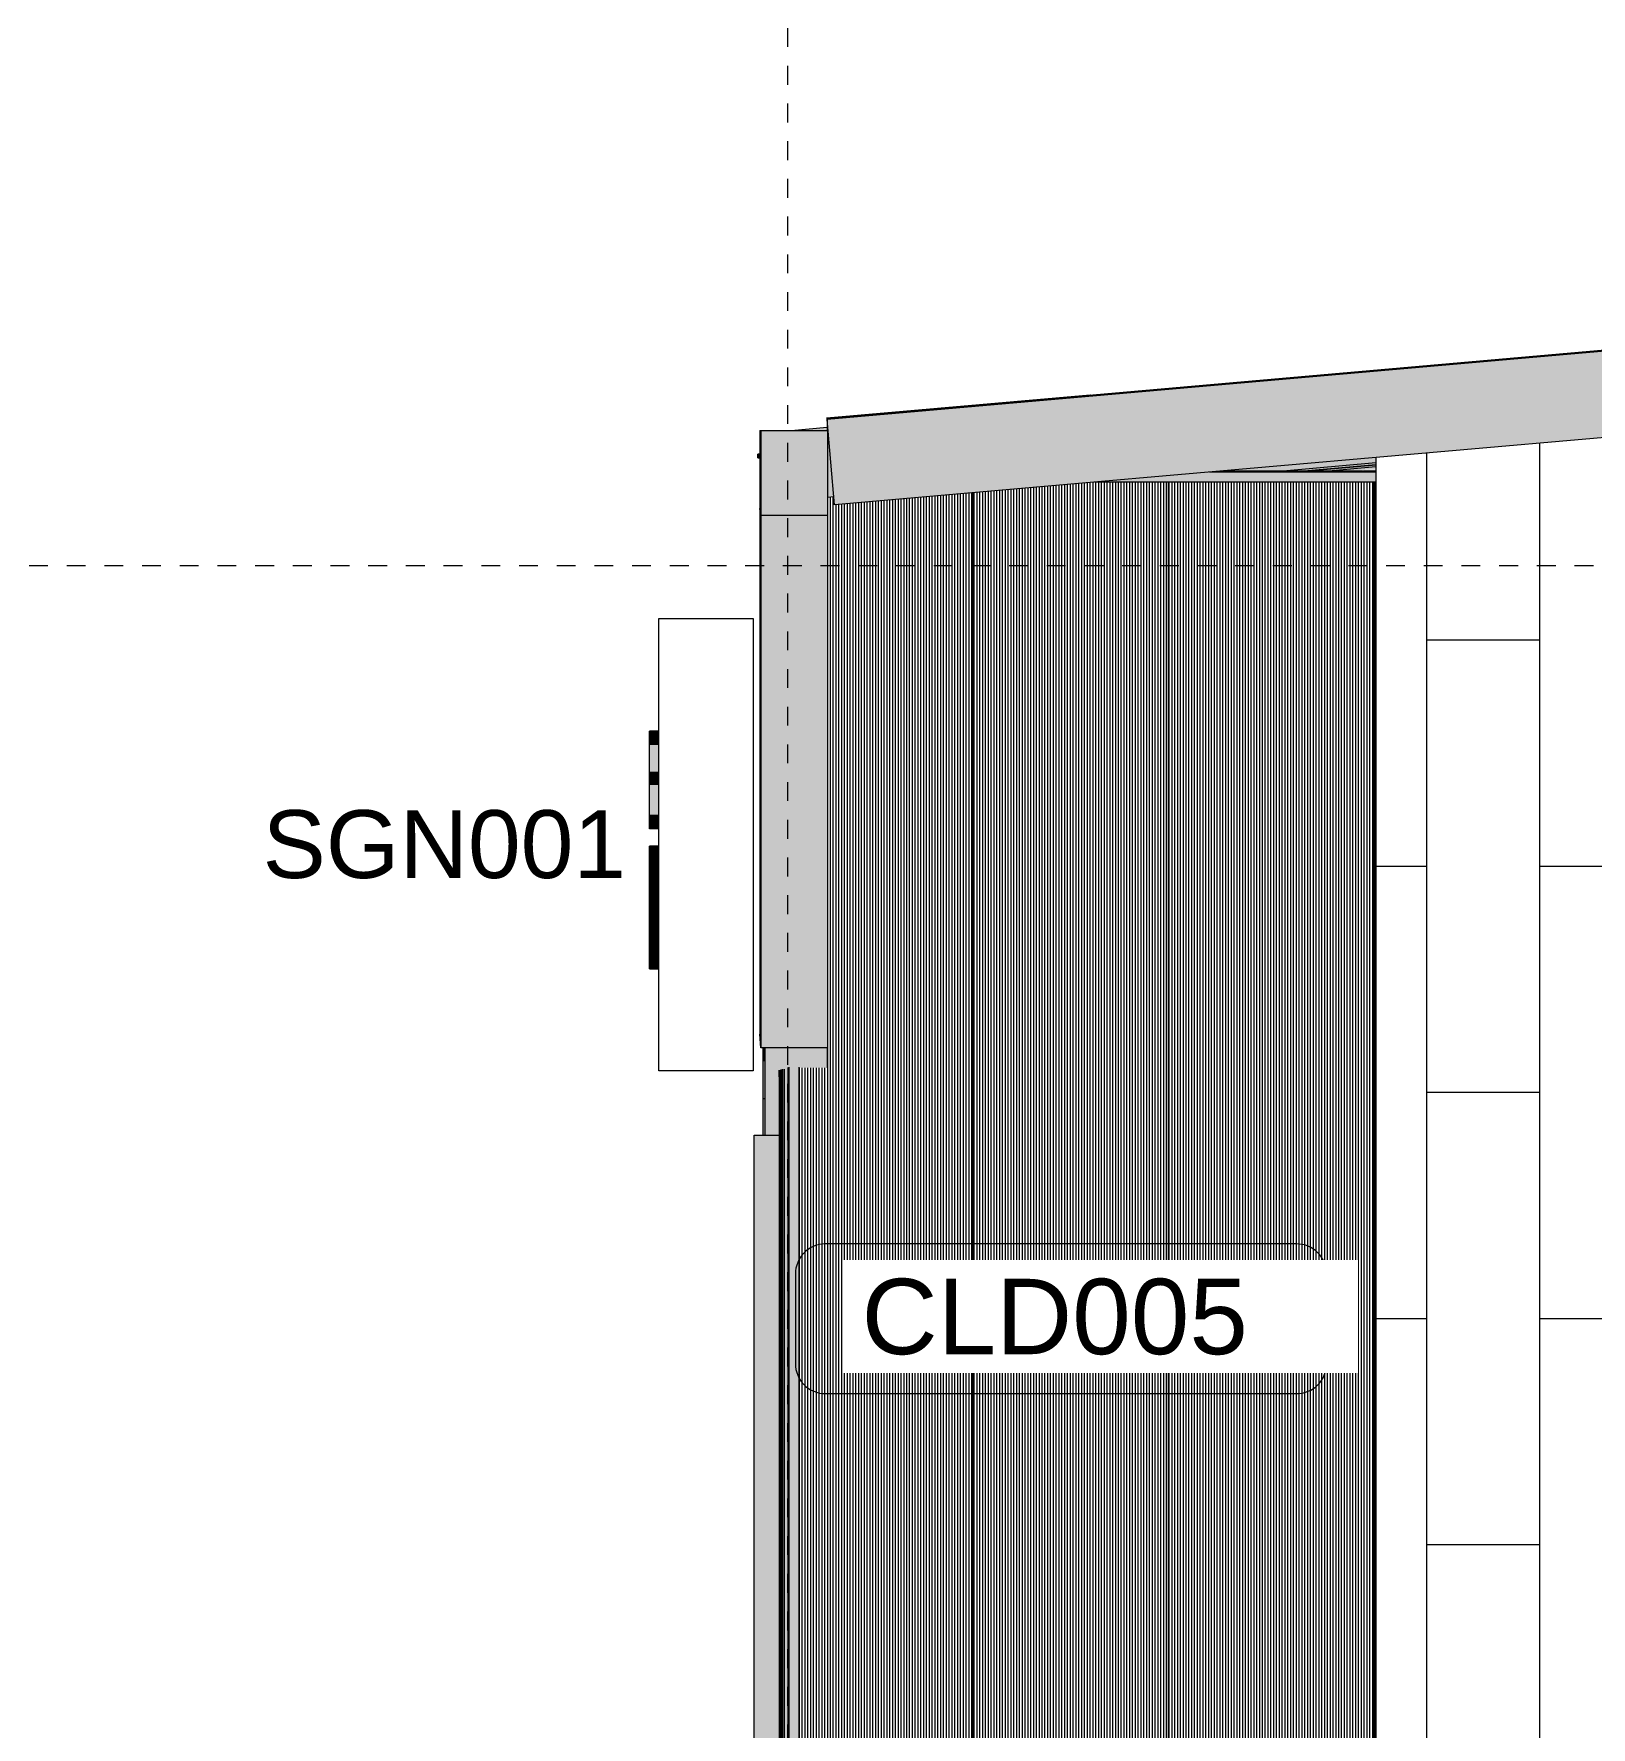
# Model space of a CAD drawing. Header units: metres. Extents: x -4613 to -4328, y -1 to 30.
# Drawn here: x -4582.3 to -4574.04, y 9.08 to 18.06 of the extents above; entities that cross this region are included whole.
import ezdxf

# ---------------------------------------------------------------- set-up
doc = ezdxf.new("R2010")
doc.units = ezdxf.units.M
doc.linetypes.add('AEC_Center', pattern=[0.024, 0.012, -0.004, 0.004, -0.004])
doc.linetypes.add('Grid Line', pattern=[0.021, 0.012, -0.003, 0.003, -0.003])
for name, color, linetype, lineweight in [('A-ANNO-IDEN', 131, 'Continuous', 5), ('A-ANNO-KEYN', 231, 'Continuous', 5), ('A-FLOR-LEVL', 51, 'Continuous', 5), ('A-GENM', 13, 'Continuous', 5), ('A-GLAZ-CURT', 52, 'Continuous', 5), ('A-GLAZ-CWMG', 51, 'Continuous', 5), ('A-ROOF', 132, 'Continuous', 5), ('A-WALL', 113, 'Continuous', 5), ('A-WALL-PATT', 111, 'Continuous', 5), ('S-BEAM', 12, 'Continuous', 5), ('S-GRID', 1, 'Continuous', 5)]:
    doc.layers.add(name, color=color, linetype=linetype, lineweight=lineweight)
doc.styles.add('Arial_1', font='arial.ttf', dxfattribs={"height": 0.4})
doc.styles.add('Arial_2', font='arial.ttf', dxfattribs={"height": 0.36})

# ---------------------------------------------------------------- blocks, each defined once
blk = doc.blocks.new('Structural Framing 21 - Structural Framing 1-750478-SOUTH WEST')
at = {"layer": 'S-BEAM'}
for points in [[(-4575.5336, 15.74), (-4575.4185, 15.7416), (-4575.1846, 15.762), (-4575.1846, 15.773), (-4575.5614, 15.74)], [(-4575.4276, 15.74), (-4575.3034, 15.7402), (-4575.1846, 15.7528), (-4575.1846, 15.762), (-4575.4319, 15.74)], [(-4575.1884, 15.74), (-4575.1846, 15.74), (-4575.1846, 15.7506), (-4575.3034, 15.74), (-4575.1979, 15.74)]]:
    blk.add_hatch(color=256, dxfattribs=at).paths.add_polyline_path(points)
for p, q in [((-4575.5614, 15.74), (-4575.1846, 15.773)), ((-4575.1846, 15.762), (-4575.4363, 15.74))]:
    blk.add_line(p, q, dxfattribs=at)
blk = doc.blocks.new('Structural Framing 56 - Structural Framing 1-1480425-SOUTH WEST')
at = {"layer": 'S-BEAM'}
blk.add_hatch(color=256, dxfattribs=at).paths.add_polyline_path([(-4575.6231, 15.74), (-4575.5651, 15.74), (-4575.1846, 15.7733), (-4575.1846, 15.7831), (-4575.6767, 15.74), (-4575.6487, 15.74)])
blk.add_line((-4575.1846, 15.7831), (-4575.6767, 15.74), dxfattribs=at)
blk = doc.blocks.new('Structural Framing 46 - Structural Framing 1-1621990-SOUTH WEST')
at = {"layer": 'S-BEAM'}
blk.add_hatch(color=256, dxfattribs=at).paths.add_polyline_path([(-4575.5651, 15.74), (-4575.5614, 15.74), (-4575.5336, 15.7428)])
blk.add_line((-4575.1846, 15.7733), (-4575.5651, 15.74), dxfattribs=at)
blk = doc.blocks.new('Roof Gutters3 - Roof Gutters-1885272-SOUTH WEST')
at = {"layer": 'A-ROOF'}
for points in [[(-4578.0959, 16.0147), (-4558.3046, 17.7462), (-4558.3048, 17.7515), (-4578.0965, 16.0199)], [(-4578.0562, 15.5604), (-4558.3046, 17.2885), (-4558.3046, 17.7462), (-4578.0959, 16.0147), (-4578.0652, 15.6635)], [(-4578.0964, 16.0199), (-4576.6994, 16.1422), (-4576.6996, 16.1452), (-4578.0965, 16.0217)], [(-4578.0958, 16.0117), (-4578.0957, 16.0118), (-4578.0959, 16.0127)], [(-4578.4472, 15.5049), (-4578.4472, 15.9562), (-4578.4525, 15.9562), (-4578.4525, 15.542)], [(-4578.4472, 15.5049), (-4578.0936, 15.5049), (-4578.0936, 15.9562), (-4578.4472, 15.9562), (-4578.4472, 15.6822)], [(-4578.4472, 12.6802), (-4578.4472, 15.5049), (-4578.4525, 15.542), (-4578.4525, 12.7534)], [(-4578.4104, 12.6802), (-4578.0936, 12.6802), (-4578.0936, 15.5049), (-4578.4472, 15.5049), (-4578.4472, 12.6802)]]:
    blk.add_hatch(color=256, dxfattribs=at).paths.add_polyline_path(points)
for p, q in [((-4558.3048, 17.7515), (-4578.0965, 16.0199)), ((-4558.3046, 17.7462), (-4578.0959, 16.0147)), ((-4558.3046, 17.2885), (-4578.0562, 15.5604)), ((-4578.0966, 16.023), (-4576.6996, 16.1452)), ((-4576.6996, 16.1452), (-4576.6994, 16.1422)), ((-4578.0964, 16.0199), (-4578.0966, 16.023)), ((-4578.0959, 16.0147), (-4578.0965, 16.0199)), ((-4578.0965, 16.0199), (-4578.0963, 16.0169)), ((-4578.0958, 16.0117), (-4578.0963, 16.0169)), ((-4578.0963, 16.0169), (-4578.0957, 16.0118)), ((-4578.0562, 15.5604), (-4578.0959, 16.0147)), ((-4578.4525, 15.9562), (-4578.4472, 15.9562)), ((-4578.4525, 15.9562), (-4578.4525, 15.542)), ((-4578.4472, 15.9562), (-4578.0936, 15.9562)), ((-4578.4472, 15.9562), (-4578.4472, 15.5049)), ((-4578.0936, 15.9562), (-4578.0936, 15.5049)), ((-4578.4472, 15.5049), (-4578.4525, 15.542)), ((-4578.4525, 15.542), (-4578.4525, 12.7534)), ((-4578.0565, 15.5634), (-4578.0562, 15.5604)), ((-4578.0564, 15.5634), (-4578.0565, 15.5634)), ((-4578.0562, 15.5604), (-4578.0562, 15.5604)), ((-4578.0936, 15.5049), (-4578.4472, 15.5049)), ((-4578.4472, 15.5049), (-4578.4472, 12.6802)), ((-4578.0936, 15.5049), (-4578.0936, 12.6802)), ((-4578.4472, 12.6802), (-4578.4525, 12.7534)), ((-4578.0936, 12.6802), (-4578.4472, 12.6802))]:
    blk.add_line(p, q, dxfattribs=at)
blk = doc.blocks.new('System Panel - Glazed-3125325-SOUTH WEST')
at = {"layer": 'A-GLAZ-CURT'}
blk.add_hatch(color=256, dxfattribs=at).paths.add_polyline_path([(-4578.4525, 15.8301), (-4578.4641, 15.8301), (-4578.4641, 15.8113), (-4578.4525, 15.8113)])
for p, q in [((-4578.4641, 15.8113), (-4578.4641, 15.8301)), ((-4578.4525, 15.8301), (-4578.4641, 15.8301)), ((-4578.4641, 15.8113), (-4578.4525, 15.8113))]:
    blk.add_line(p, q, dxfattribs=at)
blk = doc.blocks.new('System Panel - Danpalon - Multicell - 16mm thk - Light grey-3246148-SOUTH WEST')
at = {"layer": 'A-GLAZ-CURT'}
h = blk.add_hatch(dxfattribs=at)
h.set_pattern_fill('FP_15', color=256, style=0, pattern_type=2)
h.set_pattern_definition([(90, (-4578.333, 9.518), (-0.015, 9e-19), [])])
h.paths.add_polyline_path([(-4578.329, 6.4533), (-4578.3246, 6.4533), (-4578.3246, 6.5), (-4578.331, 6.5), (-4578.331, 12.5651), (-4578.3406, 12.5651), (-4578.3406, 6.4533), (-4578.331, 6.4533), (-4578.329, 6.4974)])
for p, q in [((-4578.3406, 6.4533), (-4578.3406, 12.5651)), ((-4578.3246, 6.5), (-4578.3246, 6.4533)), ((-4578.331, 6.4533), (-4578.3406, 6.4533))]:
    blk.add_line(p, q, dxfattribs=at)
blk = doc.blocks.new('Rectangular Mullion - Frame_Framed Facade_Danpal_DPANMF BT2-3246149-SOUTH WEST')
at = {"layer": 'A-GLAZ-CWMG'}
for points in [[(-4578.351, 6.5), (-4578.3451, 6.5), (-4578.3451, 12.1681), (-4578.351, 12.1681), (-4578.351, 6.5667)], [(-4578.3406, 6.5), (-4578.3406, 12.2047), (-4578.3451, 12.2047), (-4578.3451, 6.5)]]:
    blk.add_hatch(color=256, dxfattribs=at).paths.add_polyline_path(points)
for p, q in [((-4578.3451, 12.1681), (-4578.351, 12.1681)), ((-4578.351, 12.1681), (-4578.351, 6.5)), ((-4578.3406, 12.2047), (-4578.3451, 12.2047)), ((-4578.3451, 12.1681), (-4578.3451, 6.5)), ((-4578.3451, 6.5), (-4578.351, 6.5)), ((-4578.3406, 6.5), (-4578.3451, 6.5))]:
    blk.add_line(p, q, dxfattribs=at)
blk = doc.blocks.new('Rectangular Mullion - Frame_Framed Facade_Danpal_DPANMF BT1-3246150-SOUTH WEST')
at = {"layer": 'A-GLAZ-CWMG'}
for points in [[(-4578.3217, 6.5), (-4578.3217, 12.5667), (-4578.331, 12.5667), (-4578.331, 6.5)], [(-4578.3046, 6.5), (-4578.3046, 12.5678), (-4578.3217, 12.5678), (-4578.3217, 6.5)]]:
    blk.add_hatch(color=256, dxfattribs=at).paths.add_polyline_path(points)
for p, q in [((-4578.331, 6.5), (-4578.331, 12.5667)), ((-4578.3217, 6.5), (-4578.3217, 12.5678)), ((-4578.3217, 6.5), (-4578.331, 6.5)), ((-4578.3046, 6.5), (-4578.3217, 6.5))]:
    blk.add_line(p, q, dxfattribs=at)
blk = doc.blocks.new('System Panel - Danpalon - Multicell - 16mm thk - Light grey-3033195-SOUTH WEST')
at = {"layer": 'A-GLAZ-CURT'}
h = blk.add_hatch(dxfattribs=at)
h.set_pattern_fill('FP_16', color=256, style=0, pattern_type=2)
h.set_pattern_definition([(90, (-4575.741, 11.09), (-0.015, 9e-19), [])])
h.paths.add_polyline_path([(-4576.109, 6.4533), (-4575.1979, 6.4533), (-4575.1979, 15.6811), (-4576.2846, 15.6811), (-4576.2846, 6.4533)])
for p, q in [((-4576.2846, 15.6811), (-4576.2846, 6.4533)), ((-4575.1979, 6.4533), (-4575.1979, 15.6811)), ((-4576.2846, 6.4533), (-4575.1979, 6.4533))]:
    blk.add_line(p, q, dxfattribs=at)
blk = doc.blocks.new('Rectangular Mullion - Frame_Framed Facade_Danpal_DPANMF BT2-3033196-SOUTH WEST')
at = {"layer": 'A-GLAZ-CWMG'}
for points in [[(-4578.2991, 6.5), (-4578.2457, 6.5), (-4578.2457, 12.5772), (-4578.2991, 12.5772), (-4578.2991, 6.5667)], [(-4578.3046, 6.5), (-4578.2991, 6.5), (-4578.2991, 12.5753), (-4578.3046, 12.5753), (-4578.3046, 6.5667)]]:
    blk.add_hatch(color=256, dxfattribs=at).paths.add_polyline_path(points)
for p, q in [((-4578.2991, 12.5772), (-4578.2991, 6.5)), ((-4578.2457, 12.5772), (-4578.2457, 6.5)), ((-4578.3046, 12.5753), (-4578.3046, 6.5)), ((-4578.2991, 6.5), (-4578.3046, 6.5)), ((-4578.2457, 6.5), (-4578.2991, 6.5))]:
    blk.add_line(p, q, dxfattribs=at)
blk = doc.blocks.new('Rectangular Mullion - Frame_Framed Facade_Danpal_DPANMF BT1-3033197-SOUTH WEST')
at = {"layer": 'A-GLAZ-CWMG'}
for points in [[(-4575.1979, 6.5), (-4575.1901, 6.5), (-4575.1901, 15.68), (-4575.1979, 15.68), (-4575.1979, 6.5667)], [(-4575.1884, 6.5), (-4575.1846, 6.5), (-4575.1846, 15.68), (-4575.1901, 15.68), (-4575.1901, 6.5)]]:
    blk.add_hatch(color=256, dxfattribs=at).paths.add_polyline_path(points)
for p, q in [((-4575.1979, 15.68), (-4575.1901, 15.68)), ((-4575.1901, 6.5), (-4575.1901, 15.68)), ((-4575.1901, 6.5), (-4575.1979, 6.5)), ((-4575.1846, 6.5), (-4575.1901, 6.5))]:
    blk.add_line(p, q, dxfattribs=at)
blk = doc.blocks.new('System Panel - Danpalon - Multicell - 16mm thk - Light grey-3033198-SOUTH WEST')
at = {"layer": 'A-GLAZ-CURT'}
h = blk.add_hatch(dxfattribs=at)
h.set_pattern_fill('FP_17', color=256, style=0, pattern_type=2)
h.set_pattern_definition([(90, (-4576.805, 11.09), (-0.015, 9e-19), [])])
h.paths.add_polyline_path([(-4577.3246, 6.4533), (-4576.2846, 6.4533), (-4576.2846, 15.6811), (-4576.6843, 15.6804), (-4577.3246, 15.6244), (-4577.3246, 6.5667)])
for p, q in [((-4576.2846, 6.4533), (-4576.2846, 15.6811)), ((-4577.3246, 15.6244), (-4577.3246, 6.4533)), ((-4577.3246, 6.4533), (-4576.2846, 6.4533))]:
    blk.add_line(p, q, dxfattribs=at)
blk = doc.blocks.new('System Panel - Danpalon - Multicell - 16mm thk - Light grey-3245640-SOUTH WEST')
at = {"layer": 'A-GLAZ-CURT'}
h = blk.add_hatch(dxfattribs=at)
h.set_pattern_fill('FP_18', color=256, style=0, pattern_type=2)
h.set_pattern_definition([(90, (-4577.808, 11.09), (-0.015, 9e-19), [])])
h.paths.add_polyline_path([(-4577.4898, 6.4533), (-4577.3246, 6.4533), (-4577.3246, 15.6244), (-4578.0562, 15.5611), (-4578.0599, 15.6027), (-4578.0936, 15.5996), (-4578.0956, 12.5751), (-4578.2457, 12.5751), (-4578.2457, 6.5), (-4578.2913, 6.5), (-4578.2913, 6.4533), (-4577.72, 6.4533)])
for p, q in [((-4577.3246, 6.4533), (-4577.3246, 15.6244)), ((-4578.2913, 6.5), (-4578.2913, 6.4533)), ((-4578.2913, 6.4533), (-4577.3246, 6.4533))]:
    blk.add_line(p, q, dxfattribs=at)
blk = doc.blocks.new('Rectangular Mullion - Frame_Framed Facade_Danpal_DPANMF BT2-3032122-SOUTH WEST')
at = {"layer": 'A-GLAZ-CWMG'}
for points in [[(-4576.2846, 15.6811), (-4575.1846, 15.6822), (-4575.1846, 15.7345), (-4576.0665, 15.7345), (-4576.2846, 15.7154), (-4576.2846, 15.6822)], [(-4576.0665, 15.7345), (-4575.1846, 15.7345), (-4575.1846, 15.74), (-4576.0036, 15.74)], [(-4575.1846, 15.68), (-4575.1846, 15.6811), (-4575.1884, 15.68)]]:
    blk.add_hatch(color=256, dxfattribs=at).paths.add_polyline_path(points)
for p, q in [((-4575.1846, 15.7345), (-4576.0665, 15.7345)), ((-4575.1846, 15.74), (-4576.0037, 15.74)), ((-4575.1846, 15.6811), (-4576.2846, 15.6811)), ((-4575.1846, 15.68), (-4575.1884, 15.68))]:
    blk.add_line(p, q, dxfattribs=at)
blk = doc.blocks.new('Rectangular Mullion - Frame_Framed Facade_Danpal_DPANMF BT2-1113567-SOUTH WEST')
at = {"layer": 'A-GLAZ-CWMG'}
blk.add_hatch(color=256, dxfattribs=at).paths.add_polyline_path([(-4576.3391, 15.6811), (-4576.2846, 15.6822), (-4576.2846, 15.7154), (-4576.6769, 15.6811), (-4576.5692, 15.6811)])
blk.add_line((-4576.2846, 15.6811), (-4576.6769, 15.6811), dxfattribs=at)
blk = doc.blocks.new('Rectangular Mullion - Frame_Framed Facade_Danpal_DPANMF BT2-3246146-SOUTH WEST')
at = {"layer": 'A-GLAZ-CWMG'}
for points in [[(-4578.3406, 12.2047), (-4578.3406, 12.3434), (-4578.3451, 12.3428), (-4578.3451, 12.2047)], [(-4578.3451, 12.1681), (-4578.3451, 12.2989), (-4578.351, 12.2989), (-4578.351, 12.1681)]]:
    blk.add_hatch(color=256, dxfattribs=at).paths.add_polyline_path(points)
for p, q in [((-4578.351, 12.2989), (-4578.351, 12.1681)), ((-4578.3451, 12.2989), (-4578.3451, 12.1681)), ((-4578.351, 12.1681), (-4578.3451, 12.1681)), ((-4578.3451, 12.2047), (-4578.3406, 12.2047))]:
    blk.add_line(p, q, dxfattribs=at)
blk = doc.blocks.new('Rectangular Mullion - Frame_Framed Facade_Danpal_DPANMF BT2-3246147-SOUTH WEST')
at = {"layer": 'A-GLAZ-CWMG'}
for points in [[(-4578.351, 12.5259), (-4578.349, 12.5277), (-4578.351, 12.5488)], [(-4578.3451, 12.2989), (-4578.3451, 12.5259), (-4578.351, 12.5259), (-4578.351, 12.2989)], [(-4578.3451, 12.3434), (-4578.3406, 12.3434), (-4578.3406, 12.3681), (-4578.3451, 12.3681)]]:
    blk.add_hatch(color=256, dxfattribs=at).paths.add_polyline_path(points)
for p, q in [((-4578.351, 12.5259), (-4578.351, 12.5617)), ((-4578.3451, 12.5259), (-4578.351, 12.5259)), ((-4578.351, 12.5259), (-4578.351, 12.2989)), ((-4578.349, 12.5617), (-4578.349, 12.5277)), ((-4578.349, 12.5277), (-4578.3451, 12.5277)), ((-4578.3451, 12.5277), (-4578.3451, 12.5259)), ((-4578.3451, 12.5259), (-4578.3451, 12.2989))]:
    blk.add_line(p, q, dxfattribs=at)
blk = doc.blocks.new('Signage_Tenant Building - Tenant Signage with Back Panel-3230788-SOUTH WEST')
at = {"layer": 'A-GENM'}
for points in [[(-4579.039, 14.36), (-4579.039, 14.3555), (-4578.989, 14.3555), (-4578.989, 14.36)], [(-4579.039, 14.3555), (-4579.039, 14.3522), (-4578.989, 14.3522), (-4578.989, 14.3555)], [(-4579.039, 14.2894), (-4578.989, 14.2894), (-4578.989, 14.3522), (-4579.039, 14.3522)], [(-4579.039, 14.3422), (-4579.039, 14.3208)], [(-4579.039, 14.2972), (-4579.039, 14.2938), (-4579.039, 14.2938)], [(-4578.989, 14.1403), (-4578.989, 14.2894), (-4579.039, 14.2894), (-4579.039, 14.1403)], [(-4579.039, 14.2837), (-4579.039, 14.268), (-4579.039, 14.268)], [(-4579.039, 14.18), (-4579.039, 14.1714), (-4579.039, 14.1714)], [(-4579.039, 14.0775), (-4578.989, 14.0775), (-4578.989, 14.1403), (-4579.039, 14.1403)], [(-4578.989, 13.9127), (-4578.989, 14.0775), (-4579.039, 14.0775), (-4579.039, 13.9127)], [(-4579.039, 14.0411), (-4579.039, 14.0151), (-4579.039, 14.0151)], [(-4579.039, 13.9383), (-4579.039, 13.9262), (-4579.039, 13.9262)], [(-4579.039, 13.8499), (-4578.989, 13.8499), (-4578.989, 13.9127), (-4579.039, 13.9127)], [(-4579.039, 13.9102), (-4579.039, 13.9048), (-4579.039, 13.9048)], [(-4579.039, 13.9086), (-4579.039, 13.9048), (-4579.039, 13.9048)], [(-4579.039, 13.8499), (-4579.039, 13.847), (-4578.989, 13.847), (-4578.989, 13.8499)], [(-4579.039, 13.847), (-4579.039, 13.842), (-4578.989, 13.842), (-4578.989, 13.847)], [(-4579.039, 13.7477), (-4578.989, 13.7477), (-4578.989, 13.7501), (-4579.039, 13.7501)], [(-4579.039, 13.7477), (-4579.039, 13.7423), (-4578.989, 13.7423), (-4578.989, 13.7477)], [(-4579.039, 13.7423), (-4579.039, 13.7405), (-4579.039, 13.7405)], [(-4579.039, 13.7423), (-4579.039, 13.7002), (-4578.989, 13.7002), (-4578.989, 13.7423)], [(-4578.989, 13.6581), (-4578.989, 13.7002), (-4579.039, 13.7002), (-4579.039, 13.6581)], [(-4579.039, 13.6159), (-4578.989, 13.6159), (-4578.989, 13.6581), (-4579.039, 13.6581)], [(-4579.039, 13.5735), (-4578.989, 13.5735), (-4578.989, 13.6159), (-4579.039, 13.6159)], [(-4579.039, 13.5735), (-4579.039, 13.5366), (-4578.989, 13.5366), (-4578.989, 13.5735)], [(-4579.039, 13.5366), (-4579.039, 13.4989), (-4578.989, 13.4989), (-4578.989, 13.5366)], [(-4579.039, 13.4603), (-4578.989, 13.4603), (-4578.989, 13.4989), (-4579.039, 13.4989)], [(-4579.039, 13.4603), (-4579.039, 13.4209), (-4578.989, 13.4209), (-4578.989, 13.4603)], [(-4578.989, 13.376), (-4578.989, 13.4209), (-4579.039, 13.4209), (-4579.039, 13.376)], [(-4579.039, 13.376), (-4579.039, 13.3319), (-4578.989, 13.3319), (-4578.989, 13.376)], [(-4579.039, 13.2886), (-4578.989, 13.2886), (-4578.989, 13.3319), (-4579.039, 13.3319)], [(-4579.039, 13.246), (-4578.989, 13.246), (-4578.989, 13.2886), (-4579.039, 13.2886)], [(-4579.039, 13.167), (-4578.989, 13.167), (-4578.989, 13.246), (-4579.039, 13.246)], [(-4579.039, 13.2421), (-4579.039, 13.24), (-4579.039, 13.24)], [(-4578.989, 13.0987), (-4578.989, 13.167), (-4579.039, 13.167), (-4579.039, 13.0987)]]:
    blk.add_hatch(color=256, dxfattribs=at).paths.add_polyline_path(points)
for p, q in [((-4578.989, 12.5587), (-4578.989, 14.9587)), ((-4578.989, 14.9587), (-4578.489, 14.9587)), ((-4578.489, 14.9587), (-4578.489, 12.5587)), ((-4579.039, 14.3555), (-4579.039, 14.36)), ((-4578.989, 14.36), (-4579.039, 14.36)), ((-4579.039, 14.3522), (-4579.039, 14.3555)), ((-4578.989, 14.3555), (-4579.039, 14.3555)), ((-4579.039, 14.2894), (-4579.039, 14.3522)), ((-4578.989, 14.3522), (-4579.039, 14.3522)), ((-4579.039, 14.1403), (-4579.039, 14.2894)), ((-4578.989, 14.2894), (-4579.039, 14.2894)), ((-4579.039, 14.0775), (-4579.039, 14.1403)), ((-4578.989, 14.1403), (-4579.039, 14.1403)), ((-4579.039, 13.9127), (-4579.039, 14.0775)), ((-4578.989, 14.0775), (-4579.039, 14.0775)), ((-4579.039, 13.8499), (-4579.039, 13.9127)), ((-4578.989, 13.9127), (-4579.039, 13.9127)), ((-4579.039, 13.847), (-4579.039, 13.8499)), ((-4578.989, 13.8499), (-4579.039, 13.8499)), ((-4579.039, 13.842), (-4579.039, 13.847)), ((-4578.989, 13.847), (-4579.039, 13.847)), ((-4578.989, 13.842), (-4579.039, 13.842)), ((-4579.039, 13.7477), (-4579.039, 13.7501)), ((-4578.989, 13.7501), (-4579.039, 13.7501)), ((-4579.039, 13.7423), (-4579.039, 13.7477)), ((-4578.989, 13.7477), (-4579.039, 13.7477)), ((-4579.039, 13.7002), (-4579.039, 13.7423)), ((-4578.989, 13.7423), (-4579.039, 13.7423)), ((-4579.039, 13.6581), (-4579.039, 13.7002)), ((-4578.989, 13.7002), (-4579.039, 13.7002)), ((-4579.039, 13.6159), (-4579.039, 13.6581)), ((-4578.989, 13.6581), (-4579.039, 13.6581)), ((-4579.039, 13.5735), (-4579.039, 13.6159)), ((-4578.989, 13.6159), (-4579.039, 13.6159)), ((-4579.039, 13.5366), (-4579.039, 13.5735)), ((-4578.989, 13.5735), (-4579.039, 13.5735)), ((-4579.039, 13.4989), (-4579.039, 13.5366)), ((-4578.989, 13.5366), (-4579.039, 13.5366)), ((-4579.039, 13.4603), (-4579.039, 13.4989)), ((-4578.989, 13.4989), (-4579.039, 13.4989)), ((-4579.039, 13.4209), (-4579.039, 13.4603)), ((-4578.989, 13.4603), (-4579.039, 13.4603)), ((-4579.039, 13.376), (-4579.039, 13.4209)), ((-4578.989, 13.4209), (-4579.039, 13.4209)), ((-4579.039, 13.3319), (-4579.039, 13.376)), ((-4578.989, 13.376), (-4579.039, 13.376)), ((-4579.039, 13.2886), (-4579.039, 13.3319)), ((-4578.989, 13.3319), (-4579.039, 13.3319)), ((-4579.039, 13.246), (-4579.039, 13.2886)), ((-4578.989, 13.2886), (-4579.039, 13.2886)), ((-4579.039, 13.167), (-4579.039, 13.246)), ((-4578.989, 13.246), (-4579.039, 13.246)), ((-4579.039, 13.0987), (-4579.039, 13.167)), ((-4578.989, 13.167), (-4579.039, 13.167)), ((-4579.039, 13.0987), (-4578.989, 13.0987)), ((-4578.489, 12.5587), (-4578.989, 12.5587))]:
    blk.add_line(p, q, dxfattribs=at)
blk = doc.blocks.new('T-Keynote-ANZRS - Keynote Value _2mm Opaque_ box-1903833-SOUTH WEST')
at = {"layer": 'A-ANNO-KEYN'}
for p, q in [((-4536.0317, 7.2998), (-4538.5305, 7.2998)), ((-4538.6905, 7.1398), (-4538.6905, 6.6654)), ((-4535.8717, 6.6654), (-4535.8717, 7.1398)), ((-4538.5305, 6.5054), (-4536.0317, 6.5054))]:
    blk.add_line(p, q, dxfattribs=at)
for centre, start, end in [((-4538.5305, 7.1398), 90, 180), ((-4536.0317, 7.1398), 360, 90), ((-4538.5305, 6.6654), 180, 270), ((-4536.0317, 6.6654), 270, 360)]:
    blk.add_arc(centre, 0.16, start, end, dxfattribs=at)

msp = doc.modelspace()

# ---------------------------------------------------------------- hatches: boundary and pattern name
at = {"layer": 'A-ROOF'}
h = msp.add_hatch(color=256, dxfattribs=at)
h.paths.add_polyline_path([(-4578.0956, 15.971), (-4578.0921, 15.9713), (-4578.0956, 16.0112)])
h.paths.add_polyline_path([(-4538.5136, 15.971), (-4538.5136, 16.011), (-4538.5171, 15.9713)])
for points in [[(-4578.0956, 15.9562), (-4578.0959, 15.9728), (-4578.2863, 15.9562), (-4578.0959, 15.9562)], [(-4576.0036, 15.74), (-4575.6767, 15.74), (-4575.1846, 15.7831), (-4575.1846, 15.8117), (-4575.9939, 15.7409)]]:
    msp.add_hatch(color=256, dxfattribs=at).paths.add_polyline_path(points)
h = msp.add_hatch(color=256, dxfattribs=at)
h.paths.add_polyline_path([(-4538.5136, 15.5996), (-4538.5136, 15.971), (-4538.5171, 15.9713), (-4538.5493, 15.6027)])
h.paths.add_polyline_path([(-4578.0936, 15.5998), (-4578.0599, 15.6027), (-4578.0921, 15.9713), (-4578.0956, 15.971), (-4578.0936, 15.6822)])
at = {"layer": 'A-WALL'}
for points in [[(-4578.4346, 12.6802), (-4578.4346, 12.614), (-4578.4246, 12.614), (-4578.4246, 12.6802)], [(-4578.4246, 12.2154), (-4578.351, 12.2154), (-4578.349, 12.5259), (-4578.3451, 12.5259), (-4578.3451, 12.3681), (-4578.3406, 12.3681), (-4578.3385, 12.5651), (-4578.3217, 12.5667), (-4578.3217, 12.5678), (-4578.3046, 12.5678), (-4578.3046, 12.5753), (-4578.0956, 12.5751), (-4578.0956, 12.6802), (-4578.4246, 12.6802), (-4578.4246, 12.2639)], [(-4578.4346, 12.4114), (-4578.4246, 12.4114), (-4578.4246, 12.614), (-4578.4346, 12.614), (-4578.4346, 12.5488)], [(-4578.4246, 12.217), (-4578.4246, 12.4114), (-4578.4346, 12.4114), (-4578.4346, 12.217)]]:
    msp.add_hatch(color=256, dxfattribs=at).paths.add_polyline_path(points)
h = msp.add_hatch(color=256, dxfattribs=at)
h.paths.add_polyline_path([(-4578.4836, 6.44), (-4578.3217, 6.44), (-4578.3238, 6.4455), (-4578.331, 6.4455), (-4578.331, 6.4533), (-4578.3406, 6.4533), (-4578.3406, 6.5), (-4578.351, 6.5), (-4578.3529, 12.2154), (-4578.4836, 12.2154), (-4578.4836, 6.5667)])
h.paths.add_polyline_path([(-4578.3238, 6.4533), (-4578.3046, 6.4533), (-4578.3068, 6.5), (-4578.3246, 6.5), (-4578.3238, 6.4533)])
at = {"layer": 'A-WALL-PATT'}
h = msp.add_hatch(dxfattribs=at)
h.set_pattern_fill('FP_2', color=256, style=0, pattern_type=2)
h.set_pattern_definition([(90, (-4536.517, 7.64), (-6, 4e-16), [1.2, -1.2]), (90, (-4535.317, 7.64), (-6, 4e-16), [1.2, -1.2]), (90, (-4534.117, 7.64), (-6, 4e-16), [1.2, -1.2]), (90, (-4535.317, 8.84), (-6, 4e-16), [1.2, -1.2]), (90, (-4534.117, 8.84), (-6, 4e-16), [1.2, -1.2]), (180, (-4535.317, 8.84), (-3e-16, -2.4), [1.2, -4.8]), (180, (-4534.117, 10.04), (-3e-16, -2.4), [1.2, -4.8]), (90, (-4534.117, 7.64), (-6, 4e-16), [1.2, -1.2]), (90, (-4532.917, 7.64), (-6, 4e-16), [1.2, -1.2]), (90, (-4532.317, 7.64), (-6, 4e-16), [1.2, -1.2]), (90, (-4532.917, 8.84), (-6, 4e-16), [1.2, -1.2]), (90, (-4532.317, 8.84), (-6, 4e-16), [1.2, -1.2]), (180, (-4532.917, 8.84), (-3e-16, -2.4), [1.2, -4.8]), (180, (-4532.317, 10.04), (-3e-16, -2.4), [0.6, -5.4]), (90, (-4537.117, 7.64), (-6, 4e-16), [1.2, -1.2]), (90, (-4536.517, 7.64), (-6, 4e-16), [1.2, -1.2]), (90, (-4537.117, 8.84), (-6, 4e-16), [1.2, -1.2]), (90, (-4536.517, 8.84), (-6, 4e-16), [1.2, -1.2]), (180, (-4537.117, 8.84), (-3e-16, -2.4), [1.2, -4.8]), (180, (-4536.517, 10.04), (-3e-16, -2.4), [0.6, -5.4]), (90, (-4536.517, 7.64), (-6, 4e-16), [1.2, -1.2]), (90, (-4538.317, 7.64), (-6, 4e-16), [1.2, -1.2])])
h.paths.add_polyline_path([(-4575.1846, 6.44), (-4558.408, 6.44), (-4553.0561, 7.64), (-4550.9566, 7.64), (-4550.9561, 7.7075), (-4541.4712, 7.7062), (-4541.4711, 7.64), (-4538.5136, 7.64), (-4538.5136, 15.5996), (-4538.5493, 15.6027), (-4538.5532, 15.5604), (-4558.305, 17.2884), (-4575.1846, 15.8117), (-4575.1846, 6.5667)])

# ---------------------------------------------------------------- linework, layer by layer
at = {"layer": 'A-FLOR-LEVL', "linetype": 'AEC_Center'}
msp.add_line((-4612.1304, 15.24), (-4477.3218, 15.24), dxfattribs=at)
at = {"layer": 'A-ROOF'}
for p, q in [((-4578.0956, 16.0112), (-4578.0956, 15.9562)), ((-4578.2863, 15.9562), (-4578.0956, 15.9728)), ((-4578.0956, 15.971), (-4578.0921, 15.9713)), ((-4578.0599, 15.6027), (-4578.0936, 15.5998))]:
    msp.add_line(p, q, dxfattribs=at)
at = {"layer": 'A-WALL'}
for p, q in [((-4575.1846, 15.8117), (-4575.1846, 6.44)), ((-4578.4346, 12.217), (-4578.4346, 12.6802)), ((-4578.4246, 12.2154), (-4578.4246, 12.6802)), ((-4578.0956, 12.6802), (-4578.0956, 12.5751)), ((-4578.4346, 12.614), (-4578.4246, 12.614)), ((-4578.4346, 12.4114), (-4578.4246, 12.4114)), ((-4578.4836, 6.44), (-4578.4836, 12.217)), ((-4578.4836, 12.217), (-4578.4246, 12.217)), ((-4578.3529, 12.2154), (-4578.4246, 12.2154))]:
    msp.add_line(p, q, dxfattribs=at)
at = {"layer": 'S-GRID', "linetype": 'Grid Line'}
msp.add_line((-4578.3046, -0.61), (-4578.3046, 25.3051), dxfattribs=at)

# ---------------------------------------------------------------- block references
at = {"layer": 'A-ANNO-KEYN'}
msp.add_blockref('T-Keynote-ANZRS - Keynote Value _2mm Opaque_ box-1903833-SOUTH WEST', (-39.574, 4.3404), dxfattribs=at)
at = {"layer": 'A-GENM'}
msp.add_blockref('Signage_Tenant Building - Tenant Signage with Back Panel-3230788-SOUTH WEST', (0, 0), dxfattribs=at)
at = {"layer": 'A-GLAZ-CURT'}
for name in ['System Panel - Glazed-3125325-SOUTH WEST', 'System Panel - Danpalon - Multicell - 16mm thk - Light grey-3033198-SOUTH WEST', 'System Panel - Danpalon - Multicell - 16mm thk - Light grey-3033195-SOUTH WEST', 'System Panel - Danpalon - Multicell - 16mm thk - Light grey-3245640-SOUTH WEST', 'System Panel - Danpalon - Multicell - 16mm thk - Light grey-3246148-SOUTH WEST']:
    msp.add_blockref(name, (0, 0), dxfattribs=at)
at = {"layer": 'A-GLAZ-CWMG'}
for name in ['Rectangular Mullion - Frame_Framed Facade_Danpal_DPANMF BT2-3032122-SOUTH WEST', 'Rectangular Mullion - Frame_Framed Facade_Danpal_DPANMF BT2-1113567-SOUTH WEST', 'Rectangular Mullion - Frame_Framed Facade_Danpal_DPANMF BT1-3033197-SOUTH WEST', 'Rectangular Mullion - Frame_Framed Facade_Danpal_DPANMF BT2-3033196-SOUTH WEST', 'Rectangular Mullion - Frame_Framed Facade_Danpal_DPANMF BT2-3246147-SOUTH WEST', 'Rectangular Mullion - Frame_Framed Facade_Danpal_DPANMF BT1-3246150-SOUTH WEST', 'Rectangular Mullion - Frame_Framed Facade_Danpal_DPANMF BT2-3246146-SOUTH WEST', 'Rectangular Mullion - Frame_Framed Facade_Danpal_DPANMF BT2-3246149-SOUTH WEST']:
    msp.add_blockref(name, (0, 0), dxfattribs=at)
at = {"layer": 'A-ROOF'}
msp.add_blockref('Roof Gutters3 - Roof Gutters-1885272-SOUTH WEST', (0, 0), dxfattribs=at)
at = {"layer": 'S-BEAM'}
for name in ['Structural Framing 56 - Structural Framing 1-1480425-SOUTH WEST', 'Structural Framing 46 - Structural Framing 1-1621990-SOUTH WEST', 'Structural Framing 21 - Structural Framing 1-750478-SOUTH WEST']:
    msp.add_blockref(name, (0, 0), dxfattribs=at)

# ---------------------------------------------------------------- texts
at = {"layer": 'A-ANNO-IDEN', "insert": (-4581.0911, 13.9412), "char_height": 0.36, "width": 2.30886, "attachment_point": 1, "style": 'Arial_2'}
msp.add_mtext('SGN001', dxfattribs=at)

# ---------------------------------------------------------------- next in the draw order: texts
at = {"layer": 'A-ANNO-KEYN', "insert": (-4577.9133, 11.4552), "char_height": 0.4, "width": 2.533332, "attachment_point": 1, "style": 'Arial_1', "bg_fill": 3, "box_fill_scale": 1.25, "bg_fill_color": 256, "bg_fill_true_color": 13158600, "bg_fill_transparency": 0}
msp.add_mtext('CLD005', dxfattribs=at)

doc.saveas('drawing.dxf')
